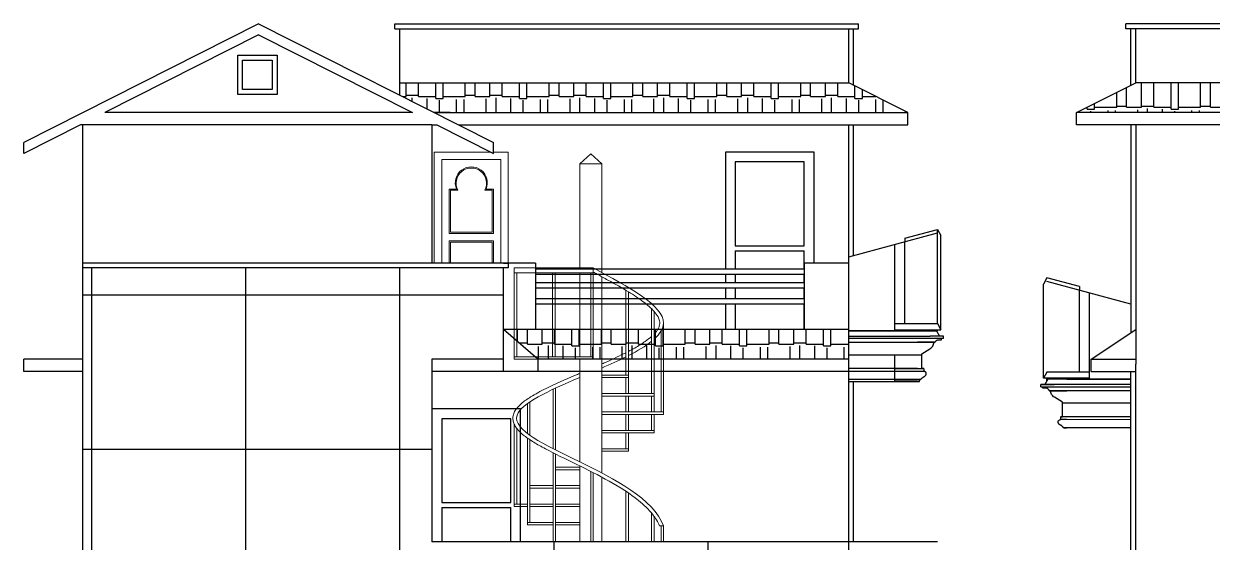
# Model space of a CAD drawing. Header units: inches. Extents: x 1397 to 20304, y -27267 to -746.
# Drawn here: x 2370.7 to 2852.6, y -9081.4 to -8871.2 of the extents above; entities that cross this region are included whole.
import ezdxf

# ---------------------------------------------------------------- set-up
doc = ezdxf.new("R2010")
doc.units = ezdxf.units.IN
doc.header["$LTSCALE"] = 17
doc.header["$MEASUREMENT"] = 0
for name, color, linetype, lineweight in [('DOOR ELEVATION', 21, 'Continuous', 15), ('gradient hatch', 9, 'Continuous', 9), ('OUTLINE', 1, 'Continuous', 25)]:
    doc.layers.add(name, color=color, linetype=linetype, lineweight=lineweight)

msp = doc.modelspace()

# ---------------------------------------------------------------- hatches: boundary and pattern name
at = {"layer": 'OUTLINE'}
h = msp.add_hatch(dxfattribs=at)
h.set_pattern_fill('AR-RSHKE', color=8)
h.set_pattern_definition([(0, (4398.208, -5792.663), (25.5, 12), [6, -5, 7, -3, 9, -4]), (0, (4404.208, -5792.163), (25.5, 12), [5, -19, 4, -6]), (0, (4416.208, -5793.413), (25.5, 12), [3, -31]), (90, (4398.208, -5792.663), (-8.5, 12), [11.5, -36.5]), (90, (4404.208, -5792.663), (-8.5, 12), [11.25, -36.75]), (90, (4409.208, -5792.663), (-8.5, 12), [10.5, -37.5]), (90, (4416.208, -5793.413), (-8.5, 12), [11.5, -36.5]), (90, (4419.208, -5793.413), (-8.5, 12), [11.5, -36.5]), (90, (4428.208, -5792.663), (-8.5, 12), [11, -37])])
h.paths.add_polyline_path([(2523.17, -8895.16), (2523.17, -8900.09), (2537.17, -8907.16), (2729.17, -8907.16), (2705.17, -8895.16)])
h = msp.add_hatch(dxfattribs=at)
h.set_pattern_fill('AR-RSHKE', color=8)
h.set_pattern_definition([(0, (3914.347, -6517.052), (25.5, 12), [6, -5, 7, -3, 9, -4]), (0, (3920.347, -6516.552), (25.5, 12), [5, -19, 4, -6]), (0, (3932.347, -6517.802), (25.5, 12), [3, -31]), (90, (3914.347, -6517.052), (-8.5, 12), [11.5, -36.5]), (90, (3920.347, -6517.052), (-8.5, 12), [11.25, -36.75]), (90, (3925.347, -6517.052), (-8.5, 12), [10.5, -37.5]), (90, (3932.347, -6517.802), (-8.5, 12), [11.5, -36.5]), (90, (3935.347, -6517.802), (-8.5, 12), [11.5, -36.5]), (90, (3944.347, -6517.052), (-8.5, 12), [11, -37])])
h.paths.add_polyline_path([(3003.55, -8900.09), (3003.55, -8895.16), (2821.55, -8895.16), (2797.55, -8907.16), (2989.55, -8907.16)])
h = msp.add_hatch(dxfattribs=at)
h.set_pattern_fill('NET', color=256, scale=500)
h.set_pattern_definition([(0, (4398.21, -5793.66), (0, 62.5), []), (90, (4398.21, -5793.66), (-62.5, 4e-15), [])])
h.paths.add_polyline_path([(2536.17, -9081.16), (2536.17, -9027.29), (2536.17, -9007.16), (2560.17, -9007.16), (2560.17, -9004.16), (2560.17, -9003.16), (2565.17, -9003.16), (2565.17, -8970.16), (2394.71, -8970.16), (2394.71, -9343.16), (2705.17, -9343.16), (2705.17, -9124.16), (2705.17, -9081.16)])
h = msp.add_hatch(dxfattribs=at)
h.set_pattern_fill('AR-RSHKE', color=8)
h.set_pattern_definition([(0, (4555.384, -6517.052), (25.5, 12), [6, -5, 7, -3, 9, -4]), (0, (4561.384, -6516.552), (25.5, 12), [5, -19, 4, -6]), (0, (4573.384, -6517.802), (25.5, 12), [3, -31]), (90, (4555.384, -6517.052), (-8.5, 12), [11.5, -36.5]), (90, (4561.384, -6517.052), (-8.5, 12), [11.25, -36.75]), (90, (4566.384, -6517.052), (-8.5, 12), [10.5, -37.5]), (90, (4573.384, -6517.802), (-8.5, 12), [11.5, -36.5]), (90, (4576.384, -6517.802), (-8.5, 12), [11.5, -36.5]), (90, (4585.384, -6517.052), (-8.5, 12), [11, -37])])
h.paths.add_polyline_path([(2705.17, -8995.16), (2565.17, -8995.16), (2579.17, -9007.16), (2705.17, -9007.16)])

# ---------------------------------------------------------------- linework, layer by layer
for p, q in [((2705.17, -8965.72), (2741.17, -8955.99)), ((2727.93, -8958.12), (2741.17, -8954.54)), ((2741.17, -8992.74), (2741.17, -8954.54)), ((2741.17, -8954.54), (2742.55, -8957.07)), ((2742.55, -8995.27), (2742.55, -8957.07)), ((2723.86, -8992.74), (2723.86, -8960.67)), ((2727.93, -8958.12), (2727.93, -8959.57)), ((2727.93, -8992.74), (2727.93, -8959.57)), ((2687.17, -8970.66), (2578.17, -8970.66)), ((2578.17, -8972.66), (2687.17, -8972.66)), ((2687.17, -8976.16), (2578.17, -8976.16)), ((2785.55, -8974.16), (2784.17, -8976.69)), ((2784.17, -9014.89), (2784.17, -8976.69)), ((2798.8, -8977.74), (2785.55, -8974.16)), ((2819.55, -8984.8), (2785.55, -8975.61)), ((2578.17, -8978.16), (2687.17, -8978.16)), ((2798.8, -8977.74), (2798.8, -8979.19)), ((2798.8, -9012.36), (2798.8, -8979.19)), ((2802.87, -9012.36), (2802.87, -8980.29)), ((2687.17, -8982.66), (2578.17, -8982.66)), ((2578.17, -8984.66), (2687.17, -8984.66)), ((2733.14, -8995.6), (2705.17, -8995.6)), ((2705.17, -8995.6), (2733.14, -8995.6)), ((2705.17, -8995.6), (2740.84, -8995.6)), ((2723.86, -8992.74), (2727.93, -8992.74)), ((2723.86, -8995.6), (2723.86, -8992.74)), ((2723.86, -8995.27), (2740.83, -8995.27)), ((2727.93, -8992.74), (2741.17, -8992.74)), ((2733.14, -8995.6), (2738.23, -8995.6)), ((2739.44, -8995.6), (2740.83, -8995.6)), ((2740.83, -8995.41), (2740.83, -8995.27)), ((2740.83, -8995.27), (2741.26, -8995.27)), ((2740.83, -8995.6), (2740.83, -8995.45)), ((2740.91, -8995.6), (2740.83, -8995.6)), ((2740.83, -8995.6), (2740.84, -8995.6)), ((2740.83, -8995.6), (2742.03, -8997.79)), ((2740.84, -8995.6), (2740.91, -8995.6)), ((2740.98, -8995.6), (2740.91, -8995.6)), ((2741.04, -8995.59), (2740.98, -8995.6)), ((2741.1, -8995.58), (2741.04, -8995.59)), ((2741.16, -8995.55), (2741.1, -8995.58)), ((2741.19, -8995.54), (2741.16, -8995.55)), ((2741.17, -8992.74), (2742.55, -8995.27)), ((2741.2, -8995.53), (2741.19, -8995.54)), ((2741.24, -8995.49), (2741.2, -8995.53)), ((2741.26, -8995.45), (2741.24, -8995.49)), ((2741.26, -8995.27), (2741.28, -8995.32)), ((2741.26, -8995.27), (2741.28, -8995.27)), ((2741.28, -8995.41), (2741.26, -8995.45)), ((2741.28, -8995.27), (2742.55, -8995.27)), ((2741.28, -8995.32), (2741.28, -8995.37)), ((2741.28, -8995.37), (2741.28, -8995.41)), ((2705.17, -8997.8), (2738.23, -8997.79)), ((2742.82, -8998.74), (2705.17, -8998.75)), ((2705.17, -9000.3), (2733.14, -9000.3)), ((2733.14, -9000.3), (2739.64, -9000.3)), ((2739.64, -9000.3), (2733.14, -9000.3)), ((2743.59, -8997.79), (2738.23, -8997.79)), ((2739.44, -9001.46), (2739.57, -9001.08)), ((2739.57, -9001.08), (2739.63, -9000.69)), ((2739.63, -9000.69), (2739.64, -9000.3)), ((2739.64, -9000.3), (2739.64, -9000.3)), ((2739.64, -9000.3), (2740.25, -9000.3)), ((2740.25, -9000.3), (2739.64, -9000.3)), ((2740.25, -9000.3), (2740.3, -9000.16)), ((2740.25, -9000.3), (2740.25, -9000.3)), ((2740.3, -9000.16), (2740.38, -9000.02)), ((2740.3, -9000.16), (2740.3, -9000.16)), ((2740.38, -9000.02), (2740.46, -8999.89)), ((2740.46, -8999.89), (2740.57, -8999.77)), ((2740.46, -8999.89), (2740.57, -8999.77)), ((2740.46, -8999.89), (2740.46, -8999.89)), ((2740.46, -8999.89), (2740.46, -8999.89)), ((2740.57, -8999.77), (2740.69, -8999.66)), ((2740.69, -8999.66), (2740.82, -8999.56)), ((2740.69, -8999.66), (2740.82, -8999.57)), ((2740.69, -8999.66), (2740.69, -8999.66)), ((2740.69, -8999.66), (2740.69, -8999.66)), ((2740.69, -8999.66), (2740.69, -8999.66)), ((2740.82, -8999.57), (2740.96, -8999.48)), ((2740.82, -8999.56), (2740.96, -8999.48)), ((2740.82, -8999.57), (2740.82, -8999.56)), ((2740.96, -8999.48), (2741.11, -8999.41)), ((2740.96, -8999.48), (2741.11, -8999.41)), ((2740.96, -8999.48), (2740.96, -8999.48)), ((2741.11, -8999.41), (2741.27, -8999.35)), ((2741.11, -8999.41), (2741.11, -8999.41)), ((2741.27, -8999.35), (2741.44, -8999.31)), ((2741.27, -8999.35), (2741.44, -8999.31)), ((2741.27, -8999.35), (2741.27, -8999.35)), ((2741.27, -8999.35), (2741.27, -8999.35)), ((2741.27, -8999.35), (2741.27, -8999.35)), ((2741.44, -8999.31), (2741.6, -8999.29)), ((2741.44, -8999.31), (2741.6, -8999.29)), ((2741.44, -8999.31), (2741.44, -8999.31)), ((2741.6, -8999.29), (2741.74, -8999.28)), ((2741.6, -8999.29), (2741.74, -8999.28)), ((2741.6, -8999.29), (2741.6, -8999.29)), ((2741.74, -8999.28), (2742.82, -8999.28)), ((2743.59, -8998.74), (2742.82, -8998.74)), ((2742.82, -8999.28), (2742.82, -8998.74)), ((2743.59, -8997.79), (2743.59, -8997.79)), ((2743.59, -8998.74), (2743.59, -8997.79)), ((2705.17, -9005.37), (2734.84, -9005.37)), ((2723.86, -9010.9), (2723.86, -9005.37)), ((2734.84, -9005.02), (2738.09, -9002.97)), ((2734.84, -9010.9), (2734.84, -9005.02)), ((2738.09, -9002.97), (2738.45, -9002.74)), ((2738.09, -9002.97), (2738.09, -9002.97)), ((2738.45, -9002.74), (2738.77, -9002.46)), ((2738.77, -9002.46), (2739.04, -9002.16)), ((2739.04, -9002.16), (2739.27, -9001.82)), ((2739.27, -9001.82), (2739.44, -9001.46)), ((2733.14, -9010.91), (2705.17, -9010.9)), ((2723.86, -9010.9), (2733.14, -9010.9)), ((2723.86, -9010.9), (2733.14, -9010.9)), ((2723.86, -9010.9), (2723.86, -9010.9)), ((2723.86, -9010.91), (2723.86, -9010.9)), ((2723.86, -9010.9), (2723.86, -9010.9)), ((2723.86, -9010.91), (2733.14, -9010.91)), ((2723.86, -9012.06), (2723.86, -9010.91)), ((2733.14, -9010.9), (2734.84, -9010.9)), ((2733.14, -9010.91), (2735.48, -9010.9)), ((2733.14, -9010.9), (2734.84, -9010.9)), ((2734.84, -9010.9), (2734.84, -9010.9)), ((2735.42, -9010.9), (2734.84, -9010.9)), ((2734.84, -9010.9), (2735.42, -9010.9)), ((2735.42, -9010.9), (2735.42, -9010.9)), ((2735.43, -9010.9), (2735.42, -9010.9)), ((2735.43, -9010.9), (2735.42, -9010.9)), ((2735.45, -9010.9), (2735.43, -9010.9)), ((2735.45, -9010.9), (2735.43, -9010.9)), ((2735.45, -9010.9), (2735.45, -9010.9)), ((2735.48, -9010.9), (2735.45, -9010.9)), ((2735.48, -9010.9), (2735.45, -9010.9)), ((2735.48, -9010.91), (2735.48, -9010.9)), ((2735.51, -9010.91), (2735.48, -9010.9)), ((2735.48, -9010.91), (2735.48, -9010.9)), ((2735.48, -9010.9), (2735.48, -9010.9)), ((2735.51, -9010.91), (2735.48, -9010.91)), ((2705.17, -9012.06), (2733.14, -9012.05)), ((2733.14, -9015.41), (2705.17, -9015.41)), ((2723.86, -9015.41), (2723.86, -9012.06)), ((2723.86, -9015.41), (2733.14, -9015.41)), ((2723.86, -9016.16), (2723.86, -9015.41)), ((2723.86, -9015.41), (2723.86, -9015.41)), ((2733.14, -9012.05), (2735.67, -9012.05)), ((2733.14, -9015.41), (2733.89, -9015.41)), ((2733.89, -9015.41), (2733.14, -9015.41)), ((2733.89, -9015.41), (2733.89, -9015.41)), ((2733.89, -9015.41), (2734.42, -9015.41)), ((2734.42, -9015.41), (2733.89, -9015.41)), ((2733.89, -9016.16), (2733.89, -9015.41)), ((2734.42, -9015.41), (2734.49, -9015.29)), ((2734.42, -9015.41), (2734.42, -9015.41)), ((2734.49, -9015.29), (2734.58, -9015.18)), ((2734.49, -9015.29), (2734.58, -9015.18)), ((2734.49, -9015.29), (2734.49, -9015.29)), ((2734.58, -9015.18), (2734.67, -9015.07)), ((2734.67, -9015.07), (2734.76, -9014.96)), ((2734.67, -9015.07), (2734.67, -9015.07)), ((2734.67, -9015.07), (2734.67, -9015.07)), ((2734.76, -9014.96), (2734.86, -9014.86)), ((2734.76, -9014.96), (2734.76, -9014.96)), ((2734.86, -9014.86), (2734.97, -9014.76)), ((2734.86, -9014.86), (2734.86, -9014.86)), ((2734.97, -9014.76), (2735.08, -9014.67)), ((2734.97, -9014.76), (2735.08, -9014.67)), ((2734.97, -9014.76), (2734.97, -9014.76)), ((2734.97, -9014.76), (2734.97, -9014.76)), ((2734.97, -9014.76), (2734.97, -9014.76)), ((2735.08, -9014.67), (2735.2, -9014.58)), ((2735.08, -9014.67), (2735.2, -9014.58)), ((2735.08, -9014.67), (2735.08, -9014.67)), ((2735.2, -9014.58), (2735.31, -9014.49)), ((2735.2, -9014.58), (2735.31, -9014.49)), ((2735.2, -9014.58), (2735.2, -9014.58)), ((2735.31, -9014.49), (2735.32, -9014.49)), ((2735.32, -9014.49), (2735.44, -9014.41)), ((2735.44, -9014.41), (2735.57, -9014.34)), ((2735.44, -9014.41), (2735.57, -9014.34)), ((2735.44, -9014.41), (2735.44, -9014.41)), ((2735.44, -9014.41), (2735.44, -9014.41)), ((2735.44, -9014.41), (2735.44, -9014.41)), ((2735.54, -9010.93), (2735.51, -9010.91)), ((2735.51, -9010.91), (2735.51, -9010.91)), ((2735.54, -9010.93), (2735.51, -9010.91)), ((2735.57, -9010.94), (2735.54, -9010.93)), ((2735.54, -9010.93), (2735.54, -9010.93)), ((2735.57, -9010.94), (2735.54, -9010.93)), ((2735.59, -9010.96), (2735.57, -9010.94)), ((2735.57, -9010.94), (2735.57, -9010.94)), ((2735.59, -9010.96), (2735.57, -9010.94)), ((2735.57, -9014.34), (2735.7, -9014.27)), ((2735.57, -9014.34), (2735.7, -9014.27)), ((2735.57, -9014.34), (2735.57, -9014.34)), ((2735.59, -9010.96), (2735.59, -9010.96)), ((2735.61, -9010.98), (2735.59, -9010.96)), ((2735.61, -9010.98), (2735.61, -9010.98)), ((2735.63, -9011), (2735.61, -9010.98)), ((2735.63, -9011), (2735.63, -9011)), ((2735.65, -9011.03), (2735.63, -9011)), ((2735.65, -9011.03), (2735.65, -9011.03)), ((2735.66, -9011.05), (2735.65, -9011.03)), ((2735.66, -9011.05), (2735.66, -9011.05)), ((2735.66, -9011.08), (2735.66, -9011.05)), ((2735.66, -9011.08), (2735.66, -9011.08)), ((2735.67, -9011.11), (2735.66, -9011.08)), ((2735.67, -9011.11), (2735.67, -9012.05)), ((2735.78, -9012.07), (2735.67, -9012.05)), ((2735.67, -9012.05), (2735.67, -9012.05)), ((2735.78, -9012.07), (2735.67, -9012.05)), ((2735.7, -9014.27), (2735.8, -9014.22)), ((2735.7, -9014.27), (2735.8, -9014.22)), ((2735.7, -9014.27), (2735.7, -9014.27)), ((2735.89, -9012.1), (2735.78, -9012.07)), ((2735.78, -9012.07), (2735.78, -9012.07)), ((2735.89, -9012.1), (2735.78, -9012.07)), ((2735.8, -9014.22), (2735.89, -9014.16)), ((2735.8, -9014.22), (2735.89, -9014.16)), ((2735.8, -9014.22), (2735.8, -9014.22)), ((2735.99, -9012.13), (2735.89, -9012.1)), ((2735.89, -9012.1), (2735.89, -9012.1)), ((2735.99, -9012.13), (2735.89, -9012.1)), ((2735.89, -9014.16), (2735.98, -9014.1)), ((2735.89, -9014.16), (2735.89, -9014.16)), ((2735.98, -9014.1), (2736.06, -9014.04)), ((2735.98, -9014.1), (2736.06, -9014.04)), ((2735.98, -9014.1), (2735.98, -9014.1)), ((2735.98, -9014.1), (2735.98, -9014.1)), ((2735.98, -9014.1), (2735.98, -9014.1)), ((2736.09, -9012.18), (2735.99, -9012.13)), ((2735.99, -9012.13), (2735.99, -9012.13)), ((2736.09, -9012.18), (2735.99, -9012.13)), ((2736.06, -9014.04), (2736.14, -9013.97)), ((2736.06, -9014.04), (2736.14, -9013.97)), ((2736.06, -9014.04), (2736.06, -9014.04)), ((2736.19, -9012.23), (2736.09, -9012.18)), ((2736.09, -9012.18), (2736.09, -9012.18)), ((2736.19, -9012.23), (2736.09, -9012.18)), ((2736.14, -9013.97), (2736.22, -9013.9)), ((2736.14, -9013.97), (2736.14, -9013.97)), ((2736.28, -9012.3), (2736.19, -9012.23)), ((2736.19, -9012.23), (2736.19, -9012.23)), ((2736.28, -9012.3), (2736.19, -9012.23)), ((2736.22, -9013.89), (2736.29, -9013.82)), ((2736.22, -9013.89), (2736.29, -9013.82)), ((2736.22, -9013.9), (2736.22, -9013.89)), ((2736.28, -9012.3), (2736.28, -9012.3)), ((2736.36, -9012.37), (2736.28, -9012.3)), ((2736.29, -9013.82), (2736.35, -9013.74)), ((2736.35, -9013.74), (2736.41, -9013.66)), ((2736.35, -9013.74), (2736.35, -9013.74)), ((2736.35, -9013.74), (2736.35, -9013.74)), ((2736.36, -9012.37), (2736.36, -9012.37)), ((2736.43, -9012.44), (2736.36, -9012.37)), ((2736.41, -9013.65), (2736.47, -9013.57)), ((2736.41, -9013.66), (2736.41, -9013.65)), ((2736.43, -9012.45), (2736.43, -9012.44)), ((2736.49, -9012.53), (2736.43, -9012.45)), ((2736.47, -9013.57), (2736.52, -9013.48)), ((2736.47, -9013.57), (2736.47, -9013.57)), ((2736.49, -9012.53), (2736.49, -9012.53)), ((2736.54, -9012.62), (2736.49, -9012.53)), ((2736.52, -9013.48), (2736.56, -9013.39)), ((2736.54, -9012.62), (2736.54, -9012.62)), ((2736.58, -9012.71), (2736.54, -9012.62)), ((2736.56, -9013.39), (2736.58, -9013.34)), ((2736.56, -9013.39), (2736.56, -9013.39)), ((2736.58, -9012.71), (2736.58, -9012.71)), ((2736.61, -9012.81), (2736.58, -9012.71)), ((2736.58, -9013.34), (2736.59, -9013.3)), ((2736.58, -9013.34), (2736.58, -9013.34)), ((2736.59, -9013.29), (2736.61, -9013.25)), ((2736.59, -9013.3), (2736.59, -9013.29)), ((2736.61, -9012.81), (2736.61, -9012.81)), ((2736.62, -9012.86), (2736.61, -9012.81)), ((2736.61, -9013.25), (2736.62, -9013.2)), ((2736.61, -9013.25), (2736.61, -9013.25)), ((2736.62, -9012.86), (2736.62, -9012.86)), ((2736.63, -9012.9), (2736.62, -9012.86)), ((2736.62, -9013.2), (2736.63, -9013.15)), ((2736.62, -9013.2), (2736.62, -9013.2)), ((2736.63, -9012.91), (2736.63, -9012.9)), ((2736.63, -9012.95), (2736.63, -9012.91)), ((2736.63, -9012.95), (2736.63, -9012.95)), ((2736.63, -9013), (2736.63, -9012.95)), ((2736.63, -9013), (2736.63, -9013)), ((2736.63, -9013.05), (2736.63, -9013)), ((2736.63, -9013.05), (2736.63, -9013.05)), ((2736.63, -9013.1), (2736.63, -9013.05)), ((2736.63, -9013.15), (2736.63, -9013.1)), ((2736.63, -9013.1), (2736.63, -9013.1)), ((2785.55, -9012.36), (2784.17, -9014.89)), ((2785.44, -9014.89), (2784.17, -9014.89)), ((2785.89, -9015.22), (2784.69, -9017.41)), ((2785.44, -9014.99), (2785.44, -9014.89)), ((2785.47, -9014.89), (2785.44, -9014.89)), ((2785.45, -9014.94), (2785.44, -9014.99)), ((2785.44, -9014.99), (2785.45, -9015.03)), ((2785.47, -9014.89), (2785.45, -9014.94)), ((2785.45, -9015.03), (2785.46, -9015.07)), ((2785.46, -9015.07), (2785.49, -9015.11)), ((2785.89, -9014.89), (2785.47, -9014.89)), ((2785.49, -9015.11), (2785.52, -9015.15)), ((2785.52, -9015.15), (2785.54, -9015.16)), ((2785.54, -9015.93), (2785.54, -9015.16)), ((2785.54, -9015.16), (2785.57, -9015.17)), ((2798.8, -9012.36), (2785.55, -9012.36)), ((2785.57, -9015.17), (2785.62, -9015.2)), ((2785.62, -9015.2), (2785.68, -9015.21)), ((2785.68, -9015.21), (2785.75, -9015.22)), ((2785.75, -9015.22), (2785.82, -9015.22)), ((2785.82, -9015.22), (2785.89, -9015.22)), ((2785.89, -9015.22), (2785.82, -9015.22)), ((2785.89, -9015.03), (2785.89, -9014.89)), ((2802.87, -9014.89), (2785.89, -9014.89)), ((2785.89, -9015.22), (2785.89, -9015.07)), ((2785.89, -9015.22), (2785.89, -9015.22)), ((2819.55, -9015.22), (2785.89, -9015.22)), ((2787.28, -9015.22), (2785.89, -9015.22)), ((2793.58, -9015.22), (2788.49, -9015.22)), ((2793.58, -9015.21), (2819.55, -9015.22)), ((2819.55, -9015.22), (2793.58, -9015.22)), ((2802.87, -9012.36), (2798.8, -9012.36)), ((2802.87, -9015.22), (2802.87, -9012.36)), ((2705.17, -9016.16), (2733.14, -9016.16)), ((2723.86, -9016.21), (2723.86, -9016.16)), ((2733.14, -9016.21), (2723.86, -9016.21)), ((2733.14, -9016.21), (2723.86, -9016.21)), ((2723.86, -9016.21), (2723.86, -9016.21)), ((2733.14, -9016.16), (2733.89, -9016.16)), ((2733.14, -9016.16), (2733.14, -9016.21)), ((2733.14, -9016.21), (2733.14, -9016.21)), ((2783.14, -9017.41), (2783.14, -9017.41)), ((2783.14, -9017.41), (2788.49, -9017.41)), ((2788.49, -9017.41), (2783.14, -9017.41)), ((2783.14, -9018.36), (2783.14, -9017.41)), ((2783.14, -9018.36), (2783.9, -9018.36)), ((2783.9, -9018.36), (2819.55, -9018.36)), ((2783.9, -9018.9), (2783.9, -9018.36)), ((2784.98, -9018.9), (2783.9, -9018.9)), ((2785.12, -9018.91), (2784.98, -9018.9)), ((2785.12, -9018.91), (2784.98, -9018.9)), ((2785.29, -9018.93), (2785.12, -9018.91)), ((2785.12, -9018.91), (2785.12, -9018.91)), ((2785.29, -9018.93), (2785.12, -9018.91)), ((2785.45, -9018.97), (2785.29, -9018.93)), ((2785.29, -9018.93), (2785.29, -9018.93)), ((2785.45, -9018.97), (2785.29, -9018.93)), ((2785.45, -9018.97), (2785.45, -9018.97)), ((2785.46, -9018.97), (2785.45, -9018.97)), ((2785.46, -9018.97), (2785.45, -9018.97)), ((2785.61, -9019.03), (2785.46, -9018.97)), ((2785.62, -9019.03), (2785.61, -9019.03)), ((2785.77, -9019.1), (2785.62, -9019.03)), ((2785.77, -9019.1), (2785.62, -9019.03)), ((2785.91, -9019.18), (2785.77, -9019.1)), ((2785.77, -9019.1), (2785.77, -9019.1)), ((2785.91, -9019.18), (2785.77, -9019.1)), ((2786.04, -9019.28), (2785.91, -9019.18)), ((2785.91, -9019.18), (2785.91, -9019.18)), ((2786.04, -9019.28), (2785.91, -9019.18)), ((2786.04, -9019.28), (2786.04, -9019.28)), ((2786.04, -9019.28), (2786.04, -9019.28)), ((2786.16, -9019.39), (2786.04, -9019.28)), ((2786.04, -9019.28), (2786.04, -9019.28)), ((2786.26, -9019.51), (2786.16, -9019.39)), ((2786.26, -9019.51), (2786.16, -9019.39)), ((2786.35, -9019.64), (2786.26, -9019.51)), ((2786.26, -9019.51), (2786.26, -9019.51)), ((2786.26, -9019.51), (2786.26, -9019.51)), ((2786.42, -9019.78), (2786.35, -9019.64)), ((2786.42, -9019.78), (2786.42, -9019.78)), ((2786.48, -9019.92), (2786.42, -9019.78)), ((2786.48, -9019.92), (2786.48, -9019.92)), ((2787.08, -9019.92), (2786.48, -9019.92)), ((2786.48, -9019.92), (2787.08, -9019.92)), ((2787.09, -9020.31), (2787.08, -9019.92)), ((2787.08, -9019.92), (2787.08, -9019.92)), ((2793.58, -9019.92), (2787.08, -9019.92)), ((2787.08, -9019.92), (2793.58, -9019.92)), ((2787.16, -9020.7), (2787.09, -9020.31)), ((2819.55, -9017.42), (2788.49, -9017.41)), ((2819.55, -9019.92), (2793.58, -9019.92)), ((2787.28, -9021.08), (2787.16, -9020.7)), ((2787.46, -9021.44), (2787.28, -9021.08)), ((2787.69, -9021.78), (2787.46, -9021.44)), ((2787.96, -9022.08), (2787.69, -9021.78)), ((2788.28, -9022.36), (2787.96, -9022.08)), ((2788.63, -9022.59), (2788.28, -9022.36)), ((2788.64, -9022.59), (2788.63, -9022.59)), ((2791.89, -9024.64), (2788.64, -9022.59)), ((2791.89, -9030.52), (2791.89, -9024.64)), ((2819.55, -9024.99), (2791.89, -9024.99)), ((2790.09, -9032.57), (2790.1, -9032.53)), ((2790.09, -9032.57), (2790.09, -9032.57)), ((2790.09, -9032.62), (2790.09, -9032.57)), ((2790.09, -9032.62), (2790.09, -9032.62)), ((2790.09, -9032.67), (2790.09, -9032.62)), ((2790.09, -9032.67), (2790.09, -9032.67)), ((2790.09, -9032.72), (2790.09, -9032.67)), ((2790.1, -9032.77), (2790.09, -9032.72)), ((2790.09, -9032.72), (2790.09, -9032.72)), ((2790.1, -9032.52), (2790.11, -9032.48)), ((2790.1, -9032.53), (2790.1, -9032.52)), ((2790.11, -9032.82), (2790.1, -9032.77)), ((2790.11, -9032.48), (2790.12, -9032.43)), ((2790.11, -9032.48), (2790.11, -9032.48)), ((2790.11, -9032.82), (2790.11, -9032.82)), ((2790.12, -9032.87), (2790.11, -9032.82)), ((2790.12, -9032.43), (2790.15, -9032.33)), ((2790.12, -9032.43), (2790.12, -9032.43)), ((2790.12, -9032.87), (2790.12, -9032.87)), ((2790.13, -9032.91), (2790.12, -9032.87)), ((2790.13, -9032.92), (2790.13, -9032.91)), ((2790.15, -9032.96), (2790.13, -9032.92)), ((2790.15, -9032.33), (2790.19, -9032.24)), ((2790.15, -9032.33), (2790.15, -9032.33)), ((2790.15, -9032.96), (2790.15, -9032.96)), ((2790.17, -9033.01), (2790.15, -9032.96)), ((2790.21, -9033.1), (2790.17, -9033.01)), ((2790.17, -9033.01), (2790.17, -9033.01)), ((2790.19, -9032.24), (2790.24, -9032.15)), ((2790.19, -9032.24), (2790.19, -9032.24)), ((2790.26, -9033.19), (2790.21, -9033.1)), ((2790.24, -9032.15), (2790.3, -9032.07)), ((2790.24, -9032.15), (2790.24, -9032.15)), ((2790.26, -9033.19), (2790.26, -9033.19)), ((2790.31, -9033.27), (2790.26, -9033.19)), ((2790.3, -9032.06), (2790.37, -9031.99)), ((2790.3, -9032.07), (2790.3, -9032.06)), ((2790.31, -9033.28), (2790.31, -9033.27)), ((2790.37, -9033.36), (2790.31, -9033.28)), ((2790.37, -9031.99), (2790.45, -9031.92)), ((2790.37, -9031.99), (2790.37, -9031.99)), ((2790.44, -9033.44), (2790.37, -9033.36)), ((2790.37, -9033.36), (2790.37, -9033.36)), ((2790.37, -9033.36), (2790.37, -9033.36)), ((2790.51, -9033.51), (2790.44, -9033.44)), ((2790.51, -9033.51), (2790.44, -9033.44)), ((2790.45, -9031.92), (2790.54, -9031.85)), ((2790.45, -9031.92), (2790.54, -9031.85)), ((2790.45, -9031.92), (2790.45, -9031.92)), ((2790.51, -9033.52), (2790.51, -9033.51)), ((2790.58, -9033.59), (2790.51, -9033.52)), ((2790.54, -9031.85), (2790.63, -9031.8)), ((2790.54, -9031.85), (2790.63, -9031.8)), ((2790.54, -9031.85), (2790.54, -9031.85)), ((2790.66, -9033.66), (2790.58, -9033.59)), ((2790.58, -9033.59), (2790.58, -9033.59)), ((2790.66, -9033.66), (2790.58, -9033.59)), ((2790.63, -9031.8), (2790.73, -9031.75)), ((2790.63, -9031.8), (2790.73, -9031.75)), ((2790.63, -9031.8), (2790.63, -9031.8)), ((2790.75, -9033.72), (2790.66, -9033.66)), ((2790.66, -9033.66), (2790.66, -9033.66)), ((2790.75, -9033.72), (2790.66, -9033.66)), ((2790.73, -9031.75), (2790.84, -9031.72)), ((2790.73, -9031.75), (2790.84, -9031.72)), ((2790.73, -9031.75), (2790.73, -9031.75)), ((2790.75, -9033.72), (2790.75, -9033.72)), ((2790.75, -9033.72), (2790.75, -9033.72)), ((2790.84, -9033.78), (2790.75, -9033.72)), ((2790.75, -9033.72), (2790.75, -9033.72)), ((2790.84, -9031.72), (2790.95, -9031.69)), ((2790.84, -9031.72), (2790.95, -9031.69)), ((2790.84, -9031.72), (2790.84, -9031.72)), ((2790.93, -9033.84), (2790.84, -9033.78)), ((2790.93, -9033.84), (2790.84, -9033.78)), ((2790.84, -9033.78), (2790.84, -9033.78)), ((2791.02, -9033.89), (2790.93, -9033.84)), ((2790.93, -9033.84), (2790.93, -9033.84)), ((2791.02, -9033.89), (2790.93, -9033.84)), ((2790.95, -9031.69), (2791.06, -9031.67)), ((2790.95, -9031.69), (2791.06, -9031.67)), ((2790.95, -9031.69), (2790.95, -9031.69)), ((2791.16, -9033.96), (2791.02, -9033.89)), ((2791.02, -9033.89), (2791.02, -9033.89)), ((2791.16, -9033.96), (2791.02, -9033.89)), ((2791.06, -9030.7), (2791.07, -9030.67)), ((2791.06, -9030.7), (2791.06, -9030.7)), ((2791.06, -9030.73), (2791.06, -9030.7)), ((2791.06, -9030.73), (2791.06, -9031.67)), ((2791.06, -9031.67), (2791.06, -9031.67)), ((2793.58, -9031.67), (2791.06, -9031.67)), ((2791.07, -9030.67), (2791.08, -9030.65)), ((2791.07, -9030.67), (2791.07, -9030.67)), ((2791.08, -9030.65), (2791.09, -9030.62)), ((2791.08, -9030.65), (2791.08, -9030.65)), ((2791.09, -9030.62), (2791.11, -9030.6)), ((2791.09, -9030.62), (2791.09, -9030.62)), ((2791.11, -9030.6), (2791.13, -9030.58)), ((2791.11, -9030.6), (2791.11, -9030.6)), ((2791.13, -9030.58), (2791.16, -9030.56)), ((2791.13, -9030.58), (2791.16, -9030.56)), ((2791.13, -9030.58), (2791.13, -9030.58)), ((2791.16, -9030.56), (2791.18, -9030.55)), ((2791.16, -9030.56), (2791.18, -9030.55)), ((2791.16, -9030.56), (2791.16, -9030.56)), ((2791.28, -9034.03), (2791.16, -9033.96)), ((2791.16, -9033.96), (2791.16, -9033.96)), ((2791.28, -9034.03), (2791.16, -9033.96)), ((2791.18, -9030.55), (2791.21, -9030.53)), ((2791.18, -9030.55), (2791.21, -9030.53)), ((2791.18, -9030.55), (2791.18, -9030.55)), ((2791.21, -9030.53), (2791.24, -9030.52)), ((2791.21, -9030.53), (2791.24, -9030.53)), ((2791.21, -9030.53), (2791.21, -9030.53)), ((2791.24, -9030.53), (2791.24, -9030.52)), ((2791.24, -9030.53), (2791.25, -9030.52)), ((2791.24, -9030.52), (2791.25, -9030.52)), ((2791.25, -9030.52), (2791.27, -9030.52)), ((2791.25, -9030.52), (2791.27, -9030.52)), ((2793.58, -9030.53), (2791.25, -9030.52)), ((2791.27, -9030.52), (2791.27, -9030.52)), ((2791.27, -9030.52), (2791.3, -9030.52)), ((2791.27, -9030.52), (2791.3, -9030.52)), ((2791.28, -9034.03), (2791.28, -9034.03)), ((2791.29, -9034.03), (2791.28, -9034.03)), ((2791.29, -9034.03), (2791.28, -9034.03)), ((2791.41, -9034.11), (2791.29, -9034.03)), ((2791.3, -9030.52), (2791.3, -9030.52)), ((2791.3, -9030.52), (2791.89, -9030.52)), ((2791.3, -9030.52), (2791.3, -9030.52)), ((2791.3, -9030.52), (2791.3, -9030.52)), ((2791.89, -9030.52), (2791.3, -9030.52)), ((2791.53, -9034.2), (2791.41, -9034.11)), ((2791.53, -9034.2), (2791.41, -9034.11)), ((2791.41, -9034.11), (2791.41, -9034.11)), ((2791.65, -9034.29), (2791.53, -9034.2)), ((2791.53, -9034.2), (2791.53, -9034.2)), ((2791.65, -9034.28), (2791.53, -9034.2)), ((2791.65, -9034.29), (2791.65, -9034.28)), ((2791.76, -9034.38), (2791.65, -9034.28)), ((2791.76, -9034.38), (2791.65, -9034.29)), ((2791.76, -9034.38), (2791.76, -9034.38)), ((2791.76, -9034.38), (2791.76, -9034.38)), ((2791.86, -9034.48), (2791.76, -9034.38)), ((2791.76, -9034.38), (2791.76, -9034.38)), ((2791.96, -9034.58), (2791.86, -9034.48)), ((2791.86, -9034.48), (2791.86, -9034.48)), ((2791.89, -9030.52), (2791.89, -9030.52)), ((2793.58, -9030.52), (2791.89, -9030.52)), ((2819.55, -9030.55), (2791.89, -9030.52)), ((2791.96, -9034.58), (2791.96, -9034.58)), ((2792.06, -9034.69), (2791.96, -9034.58)), ((2792.15, -9034.8), (2792.06, -9034.69)), ((2792.06, -9034.69), (2792.06, -9034.69)), ((2792.06, -9034.69), (2792.06, -9034.69)), ((2792.23, -9034.91), (2792.15, -9034.8)), ((2792.23, -9034.91), (2792.15, -9034.8)), ((2792.23, -9034.91), (2792.23, -9034.91)), ((2792.31, -9035.03), (2792.23, -9034.91)), ((2819.55, -9031.68), (2793.58, -9031.67)), ((2792.31, -9035.03), (2792.31, -9035.03)), ((2792.83, -9035.03), (2792.31, -9035.03)), ((2792.31, -9035.03), (2792.83, -9035.03)), ((2792.83, -9035.03), (2792.83, -9035.03)), ((2793.58, -9035.03), (2792.83, -9035.03)), ((2792.83, -9035.03), (2793.58, -9035.03)), ((2819.55, -9035.03), (2793.58, -9035.03))]:
    msp.add_line(p, q)
at = {"layer": 'DOOR ELEVATION'}
for p, q in [((2537.17, -8923.16), (2537.17, -8968.16)), ((2537.17, -8923.16), (2559.96, -8923.16)), ((2561.17, -8923.16), (2567.17, -8923.16)), ((2567.17, -8923.16), (2567.17, -8968.16)), ((2540.17, -8926.16), (2540.17, -8968.16)), ((2540.17, -8926.16), (2564.17, -8926.16)), ((2564.17, -8926.16), (2564.17, -8968.16)), ((2543.17, -8956.16), (2543.17, -8938.16)), ((2543.17, -8938.16), (2546.17, -8938.16)), ((2558.17, -8938.16), (2561.17, -8938.16)), ((2561.17, -8938.16), (2561.17, -8956.16)), ((2543.67, -8955.66), (2543.67, -8938.66)), ((2543.67, -8938.66), (2546.69, -8938.66)), ((2557.66, -8938.66), (2560.67, -8938.66)), ((2560.67, -8938.66), (2560.67, -8955.66)), ((2561.17, -8956.16), (2543.17, -8956.16)), ((2560.67, -8955.66), (2543.67, -8955.66)), ((2561.17, -8959.16), (2543.17, -8959.16)), ((2543.17, -8968.16), (2543.17, -8959.16)), ((2560.67, -8959.66), (2543.67, -8959.66)), ((2543.67, -8968.16), (2543.67, -8959.66)), ((2560.67, -8959.66), (2560.67, -8968.16)), ((2561.17, -8959.16), (2561.17, -8968.16))]:
    msp.add_line(p, q, dxfattribs=at)
for centre, radius, start, end in [((2552.17, -8935.66), 6.5, 337.3801, 202.6199), ((2552.17, -8935.83), 6.17, 332.7226, 207.2774)]:
    msp.add_arc(centre, radius, start, end, dxfattribs=at)
at = {"layer": 'gradient hatch'}
for p, q in [((2600.6, -8923.92), (2596.1, -8927.92)), ((2600.6, -8923.92), (2605.1, -8927.92)), ((2596.1, -8927.92), (2596.1, -8970.16)), ((2596.1, -8927.92), (2605.1, -8927.92)), ((2605.1, -8927.92), (2605.1, -8972.03)), ((2569.6, -9007.16), (2569.6, -8970.16)), ((2601.6, -8970.16), (2569.6, -8970.16)), ((2601.6, -8972.16), (2569.6, -8972.16)), ((2570.6, -9006.16), (2570.6, -8972.16)), ((2585.1, -9006.16), (2585.1, -8972.16)), ((2586.1, -9006.16), (2586.1, -8972.16)), ((2596.1, -8972.16), (2596.1, -9006.16)), ((2600.6, -9006.16), (2600.6, -8972.16)), ((2601.6, -9007.16), (2601.6, -8970.16)), ((2605.1, -8973.74), (2605.1, -9053.3)), ((2614.85, -9013.63), (2614.85, -8979.21)), ((2615.85, -9014.63), (2615.85, -8979.82)), ((2625.28, -9021.1), (2625.28, -8986.73)), ((2626.28, -9022.1), (2626.28, -8987.77)), ((2629.1, -9028.56), (2629.1, -8995.78)), ((2630.1, -9029.56), (2630.1, -8992.56)), ((2625.28, -9021.1), (2625.28, -9000.03)), ((2626.28, -9028.56), (2626.28, -9000.03)), ((2569.6, -9006.16), (2601.6, -9006.16)), ((2569.6, -9007.16), (2601.6, -9007.16)), ((2596.1, -9007.16), (2596.1, -9048.75)), ((2614.85, -9013.63), (2614.85, -9007.5)), ((2615.85, -9021.1), (2615.85, -9007.5)), ((2615.85, -9013.63), (2605.1, -9013.63)), ((2615.85, -9014.63), (2605.1, -9014.63)), ((2614.85, -9021.1), (2614.85, -9014.63)), ((2585.35, -9043.44), (2585.35, -9019.34)), ((2586.35, -9043.95), (2586.35, -9018.87)), ((2574.92, -9037.26), (2574.92, -9025.12)), ((2575.92, -9037.99), (2575.92, -9024.43)), ((2626.28, -9021.1), (2605.1, -9021.1)), ((2626.28, -9022.1), (2605.1, -9022.1)), ((2614.85, -9028.56), (2614.85, -9022.1)), ((2615.85, -9028.56), (2615.85, -9022.1)), ((2625.28, -9028.56), (2625.28, -9022.1)), ((2630.1, -9028.56), (2605.1, -9028.56)), ((2630.1, -9029.56), (2605.1, -9029.56)), ((2614.85, -9036.03), (2614.85, -9029.56)), ((2615.85, -9036.03), (2615.85, -9029.56)), ((2625.28, -9036.03), (2625.28, -9029.56)), ((2626.28, -9037.03), (2626.28, -9029.56)), ((2569.6, -9066.9), (2569.6, -9033.54)), ((2570.6, -9065.9), (2570.6, -9035.19)), ((2574.92, -9074.36), (2574.92, -9039.12)), ((2574.92, -9059.43), (2574.92, -9039.12)), ((2575.92, -9037.99), (2575.92, -9037.36)), ((2575.92, -9073.36), (2575.92, -9039.81)), ((2575.92, -9058.43), (2575.92, -9039.81)), ((2626.28, -9036.03), (2605.1, -9036.03)), ((2626.28, -9037.03), (2605.1, -9037.03)), ((2614.85, -9043.5), (2614.85, -9037.03)), ((2615.85, -9044.5), (2615.85, -9037.03)), ((2615.85, -9043.5), (2605.1, -9043.5)), ((2615.85, -9044.5), (2605.1, -9044.5)), ((2585.35, -9081.16), (2585.35, -9045.12)), ((2585.35, -9051.96), (2585.35, -9045.12)), ((2586.35, -9081.16), (2586.35, -9045.63)), ((2586.35, -9050.96), (2586.35, -9045.63)), ((2596.1, -9050.96), (2586.35, -9050.96)), ((2586.35, -9050.96), (2586.35, -9051.96)), ((2596.1, -9051.96), (2586.35, -9051.96)), ((2596.1, -9050.42), (2596.1, -9081.16)), ((2600.6, -9081.16), (2600.6, -9052.66)), ((2601.6, -9081.16), (2601.6, -9053.17)), ((2585.35, -9058.43), (2575.92, -9058.43)), ((2596.1, -9058.43), (2586.35, -9058.43)), ((2605.1, -9054.99), (2605.1, -9081.16)), ((2585.35, -9059.43), (2575.92, -9059.43)), ((2596.1, -9059.43), (2586.35, -9059.43)), ((2614.85, -9081.16), (2614.85, -9060.72)), ((2615.85, -9081.16), (2615.85, -9061.39)), ((2574.92, -9065.9), (2569.6, -9065.9)), ((2574.92, -9066.9), (2569.6, -9066.9)), ((2585.35, -9065.9), (2575.92, -9065.9)), ((2585.35, -9066.9), (2575.92, -9066.9)), ((2596.1, -9065.9), (2586.35, -9065.9)), ((2596.1, -9066.9), (2586.35, -9066.9)), ((2585.35, -9073.36), (2574.92, -9073.36)), ((2596.1, -9073.36), (2586.35, -9073.36)), ((2625.28, -9081.16), (2625.28, -9069.58)), ((2626.28, -9081.16), (2626.28, -9070.86)), ((2585.35, -9074.36), (2574.92, -9074.36)), ((2596.1, -9074.36), (2586.35, -9074.36)), ((2629.1, -9081.16), (2629.1, -9074.77)), ((2630.1, -9081.16), (2630.1, -9074.7))]:
    msp.add_line(p, q, dxfattribs=at)
msp.add_arc((2629.29, -9070.54), 4.23, 258.9973, 281.0027, dxfattribs=at)
for points, knots in [([(2601.6, -8970.16), (2615.9, -8977.8), (2634.63, -8987.79), (2628.65, -8996.92), (2626.28, -8999.04)], [0, 0, 0, 0, 36.249276, 47.456693, 47.456693, 47.456693, 47.456693]), ([(2601.6, -8971.86), (2602.11, -8972.14), (2602.63, -8972.41), (2604.64, -8973.49), (2606.12, -8974.29), (2610.5, -8976.68), (2613.31, -8978.27), (2618.1, -8981.2), (2620.13, -8982.54), (2623.64, -8985.18), (2625.12, -8986.48), (2626.93, -8988.5), (2627.48, -8989.25), (2628.18, -8990.54), (2628.39, -8991.09), (2628.58, -8991.97), (2628.61, -8992.32), (2628.57, -8993.03), (2628.51, -8993.38), (2628.27, -8994.13), (2628.1, -8994.51), (2627.49, -8995.56), (2626.96, -8996.25), (2626.28, -8996.96)], [0.59665, 0.59665, 0.59665, 0.59665, 1.903772, 1.903772, 5.711317, 5.711317, 13.326406, 13.326406, 19.918223, 19.918223, 26.51004, 26.51004, 30.682548, 30.682548, 34.084257, 34.084257, 36.573833, 36.573833, 39.063409, 39.063409, 41.552985, 41.552985, 45.629637, 45.629637, 45.629637, 45.629637]), ([(2625.28, -8997.92), (2624.51, -8998.6), (2623.62, -8999.29), (2621.37, -9000.87), (2619.95, -9001.75), (2617.58, -9003.09), (2616.73, -9003.55), (2615.85, -9004.01)], [47.459867, 47.459867, 47.459867, 47.459867, 51.347731, 51.347731, 56.245105, 56.245105, 58.836713, 58.836713, 58.836713, 58.836713]), ([(2614.85, -9004.53), (2612.41, -9005.77), (2609.78, -9007), (2606.4, -9008.51), (2605.75, -9008.8), (2605.1, -9009.09)], [59.802591, 59.802591, 59.802591, 59.802591, 66.770709, 66.770709, 68.419537, 68.419537, 68.419537, 68.419537]), ([(2596.1, -9014.59), (2583.66, -9019.9), (2544.45, -9037.28), (2621.87, -9053.04), (2630.1, -9074.7)], [76.355718, 76.355718, 76.355718, 76.355718, 107.340962, 182.622367, 182.622367, 182.622367, 182.622367]), ([(2596.1, -9012.96), (2595.52, -9013.2), (2594.95, -9013.45), (2590.17, -9015.49), (2586.1, -9017.27), (2580.18, -9020.18), (2578.06, -9021.31), (2574.81, -9023.32), (2573.56, -9024.2), (2571.71, -9025.79), (2571.02, -9026.49), (2570.08, -9027.73), (2569.76, -9028.26), (2569.27, -9029.37), (2569.11, -9029.95), (2569, -9031.13), (2569.04, -9031.72), (2569.3, -9032.85), (2569.51, -9033.4), (2570.06, -9034.45), (2570.4, -9034.95), (2571.56, -9036.39), (2572.52, -9037.29), (2574.79, -9039.07), (2576.08, -9039.95), (2578.95, -9041.71), (2580.52, -9042.59), (2585.97, -9045.5), (2590.28, -9047.57), (2599.18, -9051.92), (2603.78, -9054.21), (2612.45, -9059.07), (2616.52, -9061.66), (2622.16, -9066.21), (2624.12, -9068.1), (2626.86, -9071.56), (2627.81, -9073.11), (2628.48, -9074.7)], [75.867791, 75.867791, 75.867791, 75.867791, 77.296314, 77.296314, 87.821918, 87.821918, 94.579193, 94.579193, 99.742391, 99.742391, 103.657561, 103.657561, 106.327224, 106.327224, 108.996887, 108.996887, 111.66655, 111.66655, 114.336213, 114.336213, 117.005876, 117.005876, 122.242277, 122.242277, 127.478679, 127.478679, 132.715081, 132.715081, 144.499492, 144.499492, 156.283904, 156.283904, 168.068315, 168.068315, 175.870509, 175.870509, 181.943701, 181.943701, 181.943701, 181.943701])]:
    msp.add_open_spline(points, degree=3, knots=knots, dxfattribs=at)
for points in [[(2625.28, -8999.88), (2622.82, -9001.86), (2619.55, -9003.8), (2615.85, -9005.7)], [(2614.85, -9006.21), (2611.8, -9007.74), (2608.49, -9009.24), (2605.1, -9010.73)]]:
    msp.add_open_spline(points, degree=3, dxfattribs=at)
at = {"layer": 'OUTLINE'}
for p, q in [((2465.94, -8871.16), (2370.71, -8919.29)), ((2465.94, -8871.16), (2561.17, -8919.29)), ((2521.17, -8873.16), (2521.17, -8871.16)), ((2521.17, -8871.16), (2709.17, -8871.16)), ((2709.17, -8873.16), (2709.17, -8871.16)), ((2817.55, -8873.16), (2817.55, -8871.16)), ((3005.55, -8871.16), (2817.55, -8871.16)), ((2465.94, -8875.64), (2403.58, -8907.16)), ((2465.94, -8875.64), (2528.3, -8907.16)), ((2521.17, -8873.16), (2709.17, -8873.16)), ((2523.17, -8900.09), (2523.17, -8873.16)), ((2705.17, -8895.16), (2705.17, -8873.16)), ((2707.17, -8896.16), (2707.17, -8873.16)), ((3005.55, -8873.16), (2817.55, -8873.16)), ((2819.55, -8896.16), (2819.55, -8873.16)), ((2821.55, -8895.16), (2821.55, -8873.16)), ((2523.17, -8895.16), (2705.17, -8895.16)), ((2729.17, -8907.16), (2705.17, -8895.16)), ((2797.55, -8907.16), (2821.55, -8895.16)), ((3003.55, -8895.16), (2821.55, -8895.16)), ((2528.3, -8907.16), (2403.58, -8907.16)), ((2543.53, -8907.16), (2537.17, -8907.16)), ((2537.17, -8907.16), (2729.17, -8907.16)), ((2729.17, -8912.16), (2729.17, -8907.16)), ((2797.55, -8912.16), (2797.55, -8907.16)), ((2989.55, -8907.16), (2797.55, -8907.16)), ((2393.68, -8912.16), (2370.71, -8923.77)), ((2536.17, -8912.16), (2393.68, -8912.16)), ((2394.71, -9355.16), (2394.71, -8912.16)), ((2536.17, -8912.16), (2538.2, -8912.16)), ((2536.17, -8912.16), (2536.17, -8968.16)), ((2538.2, -8912.16), (2561.17, -8923.77)), ((2547.06, -8912.16), (2729.17, -8912.16)), ((2705.17, -9124.16), (2705.17, -8912.16)), ((2707.17, -8965.18), (2707.17, -8912.16)), ((3133.04, -8912.16), (2797.55, -8912.16)), ((2819.55, -8912.16), (2819.55, -8996.5)), ((2821.55, -8912.16), (2821.55, -9009.16)), ((2370.71, -8923.77), (2370.71, -8919.29)), ((2561.17, -8923.77), (2561.17, -8919.29)), ((2578.17, -8968.16), (2394.71, -8968.16)), ((2567.17, -8970.16), (2394.71, -8970.16)), ((2565.17, -8968.16), (2567.17, -8968.16)), ((2565.17, -9012.16), (2565.17, -8970.16)), ((2567.17, -8970.16), (2565.17, -8970.16)), ((2567.17, -8968.16), (2567.17, -8970.16)), ((2578.17, -8968.16), (2578.17, -8995.16)), ((2705.17, -8968.16), (2687.17, -8968.16)), ((2687.17, -8968.16), (2687.17, -8995.16)), ((2705.17, -8995.16), (2565.17, -8995.16)), ((2579.17, -9007.16), (2565.17, -8995.16)), ((2707.17, -8995.6), (2707.17, -8995.6)), ((2803.55, -9007.16), (2821.55, -8995.16)), ((2394.71, -9007.16), (2370.71, -9007.16)), ((2370.71, -9012.16), (2370.71, -9007.16)), ((2565.17, -9007.16), (2536.17, -9007.16)), ((2536.17, -9007.16), (2536.17, -9081.16)), ((2705.17, -9007.16), (2579.17, -9007.16)), ((2579.17, -9007.16), (2579.17, -9012.16)), ((2803.55, -9007.16), (2821.55, -9007.16)), ((2803.55, -9012.16), (2803.55, -9007.16)), ((2821.55, -9119.16), (2821.55, -9009.16)), ((2394.71, -9012.16), (2370.71, -9012.16)), ((2705.17, -9012.16), (2536.17, -9012.16)), ((2803.55, -9012.16), (2821.55, -9012.16)), ((2819.55, -9108.5), (2819.55, -9012.16)), ((2707.17, -9081.16), (2707.17, -9016.16)), ((2741.17, -9081.16), (2536.17, -9081.16))]:
    msp.add_line(p, q, dxfattribs=at)
at = {"layer": 'OUTLINE', "color": 241, "true_color": 0xf7abae}
for p, q in [((2691.17, -8923.16), (2655.17, -8923.16)), ((2655.17, -8923.16), (2655.17, -8970.66)), ((2691.17, -8968.16), (2691.17, -8923.16)), ((2659.17, -8961.16), (2687.17, -8961.16)), ((2659.17, -8963.16), (2659.17, -8970.66)), ((2659.17, -8963.16), (2687.17, -8963.16)), ((2687.17, -8970.66), (2687.17, -8963.16)), ((2655.17, -8972.66), (2655.17, -8976.16)), ((2659.17, -8972.66), (2659.17, -8976.16)), ((2687.17, -8976.16), (2687.17, -8972.66)), ((2655.17, -8978.16), (2655.17, -8982.66)), ((2659.17, -8978.16), (2659.17, -8982.66)), ((2687.17, -8982.66), (2687.17, -8978.16)), ((2655.17, -8984.66), (2655.17, -8995.16)), ((2659.17, -8984.66), (2659.17, -8995.16)), ((2687.17, -8995.16), (2687.17, -8984.66)), ((2572.17, -9027.29), (2536.17, -9027.29)), ((2536.17, -9027.29), (2536.17, -9081.16)), ((2572.17, -9081.16), (2572.17, -9027.29)), ((2540.17, -9065.29), (2568.17, -9065.29)), ((2540.17, -9067.29), (2540.17, -9081.16)), ((2540.17, -9067.29), (2568.17, -9067.29)), ((2568.17, -9081.16), (2568.17, -9067.29))]:
    msp.add_line(p, q, dxfattribs=at)
at = {"layer": 'OUTLINE'}
for points in [[(2457.44, -8883.86), (2473.44, -8883.86), (2473.44, -8899.86), (2457.44, -8899.86)], [(2459.44, -8885.86), (2471.44, -8885.86), (2471.44, -8897.86), (2459.44, -8897.86)]]:
    msp.add_lwpolyline(points, close=True, dxfattribs=at)
at = {"layer": 'OUTLINE', "color": 241, "true_color": 0xf7abae}
for points in [[(2687.17, -8961.16), (2687.17, -8927.16), (2659.17, -8927.16), (2659.17, -8961.16)], [(2568.17, -9065.29), (2568.17, -9031.29), (2540.17, -9031.29), (2540.17, -9065.29)]]:
    msp.add_lwpolyline(points, dxfattribs=at)

doc.saveas('drawing.dxf')
